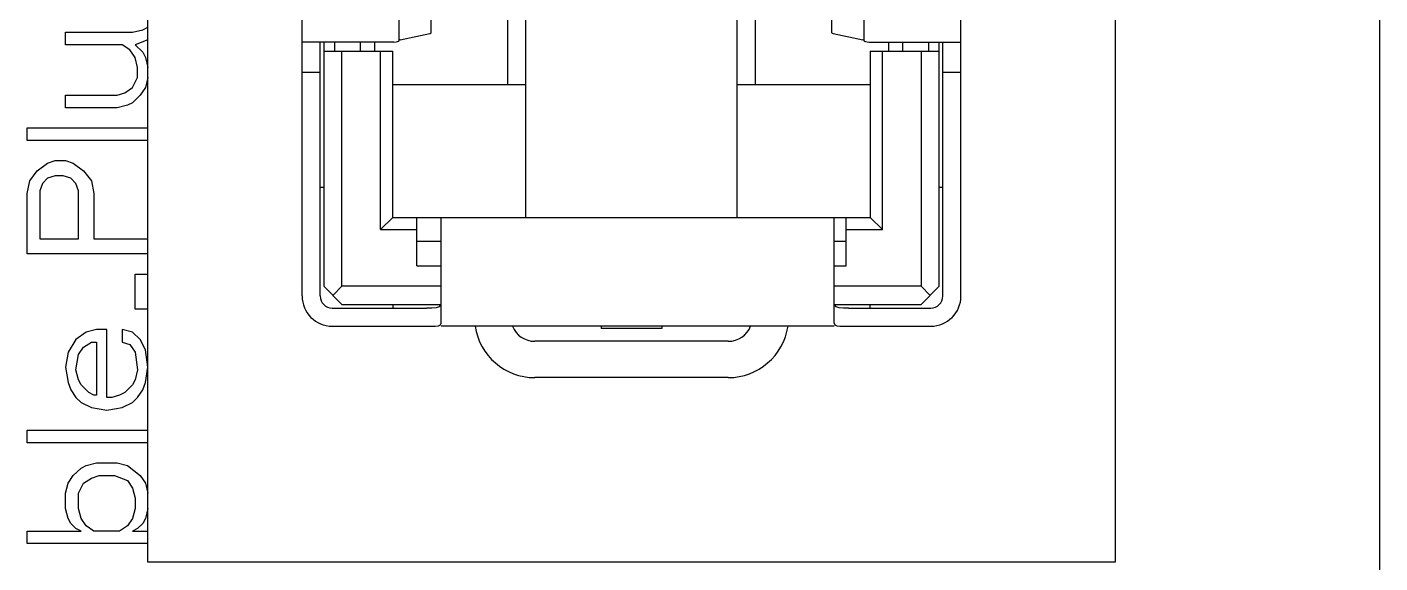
# Model space of a CAD drawing. Header units: millimetres. Extents: x 0 to 841, y 0 to 594.
# Drawn here: x 291.91 to 303.1, y 109.82 to 114.25 of the extents above; entities that cross this region are included whole.
import ezdxf

# ---------------------------------------------------------------- set-up
doc = ezdxf.new("R2010")
doc.units = ezdxf.units.MM
doc.header["$LTSCALE"] = 46.255
doc.layers.add('ASSEM_MEM', color=7, linetype='CONTINUOUS')

msp = doc.modelspace()

# ---------------------------------------------------------------- linework, layer by layer
at = {"layer": 'ASSEM_MEM', "color": 7, "linetype": 'CONTINUOUS'}
for p, q in [((303.102, 80.79), (303.102, 248.79)), ((299.637, 112.03), (299.637, 124.53)), ((297.787, 112.68), (297.787, 123.88)), ((297.937, 113.78), (297.937, 122.78)), ((295.887, 122.21), (295.887, 113.78)), ((296.037, 112.68), (296.037, 122.21)), ((294.187, 112.03), (294.187, 117.62)), ((300.912, 116.78), (300.912, 109.83)), ((292.912, 109.83), (292.912, 116.38)), ((294.987, 114.821), (294.987, 114.138)), ((298.837, 114.138), (298.837, 114.821)), ((295.253, 114.755), (295.253, 114.204)), ((298.569, 114.205), (298.569, 114.754)), ((294.999, 114.149), (295.243, 114.2)), ((298.581, 114.2), (298.825, 114.149)), ((294.947, 114.13), (294.187, 114.13)), ((294.337, 112.03), (294.337, 114.13)), ((294.367, 114.13), (294.367, 112.11)), ((294.367, 114.055), (294.937, 114.055)), ((294.457, 114.055), (294.457, 114.13)), ((294.517, 112.11), (294.517, 114.055)), ((294.667, 114.13), (294.667, 114.055)), ((294.787, 114.13), (294.787, 114.055)), ((294.837, 112.58), (294.837, 114.055)), ((294.937, 112.68), (294.937, 114.055)), ((298.877, 114.13), (299.637, 114.13)), ((298.887, 114.055), (299.457, 114.055)), ((298.887, 114.055), (298.887, 112.68)), ((298.987, 112.58), (298.987, 114.055)), ((299.037, 114.13), (299.037, 114.055)), ((299.157, 114.055), (299.157, 114.13)), ((299.307, 114.055), (299.307, 112.11)), ((299.367, 114.13), (299.367, 114.055)), ((299.457, 112.11), (299.457, 114.13)), ((299.487, 112.03), (299.487, 114.13)), ((294.187, 113.88), (294.337, 113.88)), ((299.487, 113.88), (299.637, 113.88)), ((294.937, 113.78), (296.037, 113.78)), ((297.787, 113.78), (298.887, 113.78)), ((294.337, 112.93), (294.367, 112.93)), ((299.457, 112.93), (299.487, 112.93)), ((294.937, 112.68), (294.837, 112.58)), ((294.837, 112.58), (295.137, 112.58)), ((294.937, 112.68), (298.887, 112.68)), ((295.137, 112.28), (295.137, 112.68)), ((295.337, 111.805), (295.337, 112.68)), ((298.587, 111.805), (298.587, 112.68)), ((298.687, 112.28), (298.687, 112.68)), ((298.687, 112.58), (298.987, 112.58)), ((298.987, 112.58), (298.887, 112.68)), ((295.337, 112.48), (295.137, 112.48)), ((298.687, 112.48), (298.587, 112.48)), ((295.137, 112.28), (295.337, 112.28)), ((298.587, 112.28), (298.687, 112.28)), ((294.367, 112.11), (294.517, 111.96)), ((294.442, 112.035), (294.517, 112.11)), ((295.337, 112.11), (294.517, 112.11)), ((299.307, 112.11), (298.587, 112.11)), ((299.382, 112.035), (299.307, 112.11)), ((299.307, 111.96), (299.457, 112.11)), ((294.437, 111.93), (295.217, 111.93)), ((294.517, 111.96), (295.333, 111.96)), ((294.937, 111.96), (294.937, 111.93)), ((298.591, 111.96), (299.307, 111.96)), ((298.707, 111.93), (299.387, 111.93)), ((298.887, 111.93), (298.887, 111.96)), ((294.437, 111.78), (295.255, 111.78)), ((298.587, 111.78), (295.337, 111.78)), ((296.662, 111.78), (296.662, 111.76)), ((297.162, 111.76), (296.662, 111.76)), ((297.162, 111.78), (297.162, 111.76)), ((297.712, 111.655), (296.112, 111.655)), ((297.712, 111.355), (296.112, 111.355)), ((300.912, 109.83), (292.912, 109.83))]:
    msp.add_line(p, q, dxfattribs=at)
at = {"layer": 'ASSEM_MEM', "color": 40, "linetype": 'CONTINUOUS'}
for p, q in [((292.87, 114.232), (292.912, 114.253)), ((292.231, 114.211), (292.785, 114.211)), ((292.231, 114.107), (292.231, 114.211)), ((292.785, 114.211), (292.87, 114.232)), ((292.912, 114.149), (292.806, 114.107)), ((292.7, 114.107), (292.231, 114.107)), ((292.763, 114.065), (292.7, 114.107)), ((292.806, 114.003), (292.763, 114.065)), ((292.806, 114.107), (292.87, 114.045)), ((292.87, 114.045), (292.891, 114.003)), ((292.827, 113.92), (292.806, 114.003)), ((292.827, 113.836), (292.827, 113.92)), ((292.891, 114.003), (292.912, 113.92)), ((292.785, 113.753), (292.827, 113.836)), ((292.912, 113.836), (292.891, 113.753)), ((292.231, 113.69), (292.657, 113.69)), ((292.231, 113.586), (292.231, 113.69)), ((292.657, 113.69), (292.721, 113.711)), ((292.721, 113.711), (292.785, 113.753)), ((292.848, 113.69), (292.785, 113.628)), ((292.891, 113.753), (292.848, 113.69)), ((292.657, 113.586), (292.231, 113.586)), ((292.742, 113.607), (292.657, 113.586)), ((292.785, 113.628), (292.742, 113.607)), ((291.912, 113.42), (292.912, 113.42)), ((291.912, 113.315), (291.912, 113.42)), ((292.912, 113.315), (291.912, 113.315)), ((292.082, 113.128), (292.146, 113.149)), ((292.146, 113.149), (292.231, 113.149)), ((292.231, 113.149), (292.295, 113.128)), ((291.934, 112.982), (291.997, 113.065)), ((291.997, 113.065), (292.082, 113.128)), ((292.146, 113.024), (292.082, 113.003)), ((292.21, 113.024), (292.146, 113.024)), ((292.274, 113.003), (292.21, 113.024)), ((292.295, 113.128), (292.38, 113.065)), ((292.38, 113.065), (292.444, 112.982)), ((291.912, 112.878), (291.934, 112.982)), ((292.04, 112.961), (292.019, 112.899)), ((292.082, 113.003), (292.04, 112.961)), ((292.317, 112.961), (292.274, 113.003)), ((292.338, 112.899), (292.317, 112.961)), ((292.444, 112.982), (292.465, 112.878)), ((291.912, 112.378), (291.912, 112.878)), ((292.019, 112.899), (292.019, 112.503)), ((292.338, 112.503), (292.338, 112.899)), ((292.465, 112.878), (292.465, 112.503)), ((292.019, 112.503), (292.338, 112.503)), ((292.465, 112.503), (292.912, 112.503)), ((292.912, 112.378), (291.912, 112.378)), ((292.806, 112.211), (292.912, 112.211)), ((292.806, 111.92), (292.806, 112.211)), ((292.912, 111.92), (292.806, 111.92)), ((292.402, 111.732), (292.317, 111.67)), ((292.487, 111.753), (292.402, 111.732)), ((292.572, 111.753), (292.487, 111.753)), ((292.572, 111.19), (292.572, 111.753)), ((292.785, 111.732), (292.7, 111.753)), ((292.7, 111.753), (292.7, 111.649)), ((292.848, 111.67), (292.785, 111.732)), ((292.253, 111.565), (292.231, 111.44)), ((292.317, 111.67), (292.253, 111.565)), ((292.338, 111.545), (292.38, 111.607)), ((292.38, 111.607), (292.444, 111.649)), ((292.444, 111.649), (292.487, 111.649)), ((292.487, 111.649), (292.487, 111.211)), ((292.7, 111.649), (292.763, 111.628)), ((292.763, 111.628), (292.806, 111.565)), ((292.806, 111.565), (292.827, 111.42)), ((292.891, 111.586), (292.848, 111.67)), ((292.912, 111.44), (292.891, 111.586)), ((292.317, 111.42), (292.338, 111.545)), ((292.231, 111.44), (292.253, 111.315)), ((292.338, 111.336), (292.317, 111.42)), ((292.827, 111.42), (292.806, 111.336)), ((292.891, 111.315), (292.912, 111.44)), ((292.253, 111.315), (292.274, 111.253)), ((292.274, 111.253), (292.317, 111.19)), ((292.359, 111.295), (292.338, 111.336)), ((292.423, 111.232), (292.359, 111.295)), ((292.465, 111.211), (292.423, 111.232)), ((292.721, 111.232), (292.678, 111.211)), ((292.785, 111.295), (292.721, 111.232)), ((292.806, 111.336), (292.785, 111.295)), ((292.827, 111.19), (292.87, 111.253)), ((292.87, 111.253), (292.891, 111.315)), ((292.317, 111.19), (292.359, 111.149)), ((292.359, 111.149), (292.444, 111.107)), ((292.487, 111.211), (292.465, 111.211)), ((292.614, 111.19), (292.572, 111.19)), ((292.678, 111.211), (292.614, 111.19)), ((292.7, 111.107), (292.785, 111.149)), ((292.785, 111.149), (292.827, 111.19)), ((292.444, 111.107), (292.572, 111.086)), ((292.572, 111.086), (292.7, 111.107)), ((291.912, 110.92), (292.912, 110.92)), ((291.912, 110.815), (291.912, 110.92)), ((292.912, 110.815), (291.912, 110.815)), ((292.295, 110.545), (292.359, 110.607)), ((292.359, 110.607), (292.402, 110.628)), ((292.402, 110.628), (292.487, 110.649)), ((292.487, 110.649), (292.657, 110.649)), ((292.657, 110.649), (292.742, 110.628)), ((292.742, 110.628), (292.848, 110.545)), ((292.231, 110.399), (292.253, 110.482)), ((292.253, 110.482), (292.295, 110.545)), ((292.338, 110.399), (292.38, 110.482)), ((292.38, 110.482), (292.444, 110.524)), ((292.444, 110.524), (292.508, 110.545)), ((292.508, 110.545), (292.636, 110.545)), ((292.636, 110.545), (292.742, 110.503)), ((292.742, 110.503), (292.785, 110.44)), ((292.848, 110.545), (292.891, 110.482)), ((292.891, 110.482), (292.912, 110.399)), ((292.231, 110.274), (292.231, 110.399)), ((292.338, 110.274), (292.338, 110.399)), ((292.785, 110.44), (292.806, 110.357)), ((292.806, 110.357), (292.806, 110.274)), ((292.253, 110.19), (292.231, 110.274)), ((292.359, 110.19), (292.338, 110.274)), ((292.806, 110.274), (292.785, 110.19)), ((292.912, 110.274), (292.891, 110.19)), ((292.274, 110.149), (292.253, 110.19)), ((292.317, 110.107), (292.274, 110.149)), ((292.402, 110.128), (292.359, 110.19)), ((292.465, 110.086), (292.402, 110.128)), ((292.742, 110.128), (292.678, 110.086)), ((292.785, 110.19), (292.742, 110.128)), ((292.87, 110.149), (292.827, 110.107)), ((292.891, 110.19), (292.87, 110.149)), ((291.912, 110.086), (292.359, 110.086)), ((291.912, 109.982), (291.912, 110.086)), ((292.359, 110.086), (292.317, 110.107)), ((292.678, 110.086), (292.465, 110.086)), ((292.827, 110.107), (292.785, 110.086)), ((292.785, 110.086), (292.912, 110.086)), ((292.912, 109.982), (291.912, 109.982))]:
    msp.add_line(p, q, dxfattribs=at)
at = {"layer": 'ASSEM_MEM', "color": 7, "linetype": 'CONTINUOUS'}
for points in [[(295.333, 111.96), (295.32, 111.941), (295.295, 111.932), (295.26, 111.93), (295.217, 111.93)], [(298.707, 111.93), (298.665, 111.93), (298.629, 111.932), (298.605, 111.941), (298.591, 111.96)], [(295.255, 111.78), (295.289, 111.78), (295.316, 111.784), (295.332, 111.792), (295.337, 111.805)], [(298.587, 111.805), (298.593, 111.792), (298.609, 111.784), (298.635, 111.78), (298.669, 111.78), (299.387, 111.78)]]:
    msp.add_lwpolyline(points, dxfattribs=at)
for centre, radius, start, end in [((294.437, 112.03), 0.25, 180, 270), ((294.437, 112.03), 0.1, 180, 270), ((299.387, 112.03), 0.25, 270, 360), ((299.387, 112.03), 0.1, 270, 360), ((296.112, 111.855), 0.5, 188.6276, 270), ((296.112, 111.855), 0.2, 202.0287, 270), ((297.712, 111.855), 0.5, 270, 351.3724), ((297.712, 111.855), 0.2, 270, 337.9713)]:
    msp.add_arc(centre, radius, start, end, dxfattribs=at)
for centre, major_axis, start_param, end_param in [((295.337, 114.144), (0.35, 0), 2.879793, 2.966982), ((294.953, 114.204), (0.3, 0), -0.261799, 0), ((298.919, 114.205), (0.35, 0), -3.141593, -2.879793), ((298.487, 114.144), (0.35, 0), 0, 0.261799), ((294.687, 114.138), (0.3, 0), -0.523599, 0), ((299.137, 114.138), (0.3, 0), -3.141593, -2.617994)]:
    msp.add_ellipse(centre, major_axis=major_axis, ratio=0.05608, start_param=start_param, end_param=end_param, dxfattribs=at)

doc.saveas('drawing.dxf')
